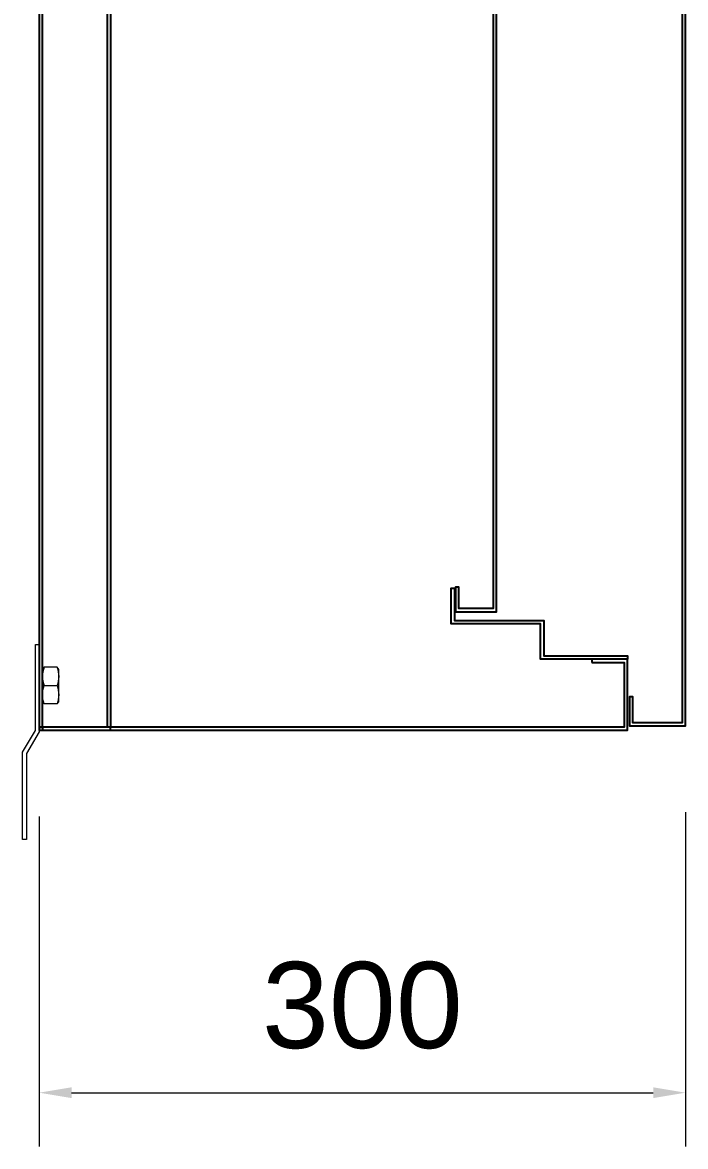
# Model space of a CAD drawing. Header units: millimetres. Extents: x 0 to 4548, y 0 to 3216.
# Drawn here: x 3257 to 3565, y 1514 to 2036 of the extents above; entities that cross this region are included whole.
import ezdxf

# ---------------------------------------------------------------- set-up
doc = ezdxf.new("R2010")
doc.units = ezdxf.units.MM
doc.layers.add('0 TĂNG CỨNG', color=7, linetype='Continuous', lineweight=15)
doc.layers.add('DIM', color=253, linetype='Continuous')
doc.styles.add('Arial', font='arial.ttf')
doc.dimstyles.new('Thiện Dim-40', dxfattribs={"dimtxt": 40, "dimasz": 15, "dimexe": 25, "dimexo": 40, "dimgap": 20, "dimtad": 1, "dimdec": 0, "dimtxsty": 'Arial', "dimcen": 15, "dimclrd": 5, "dimclre": 5, "dimclrt": 3, "dimazin": 3, "dimtfac": 1, "dimtdec": 0, "dimtmove": 0, "dimatfit": 3, "dimldrblk": 'OBLIQUE', "dimlwd": 9, "dimlwe": 9})

# ---------------------------------------------------------------- blocks, each defined once
blk = doc.blocks.new('eku10')
at = {"color": 5}
blk.add_line((53937.85, -17418.72), (53931.85, -17418.72), dxfattribs=at)
blk.add_lwpolyline([(53937.85, -17401.72), (53938.6, -17402.72), (53938.6, -17417.72), (53937.85, -17418.72, 0.176471), (53937.85, -17410.22, 0.176471), (53937.85, -17401.72), (53931.85, -17401.72), (53931.1, -17402.72), (53931.1, -17417.72), (53931.85, -17418.72, -0.176471), (53931.85, -17410.22), (53937.85, -17410.22)], format="xyb", dxfattribs=at)
blk.add_arc((53943.52, -17405.97), 12.42, 159.984, 200.016, dxfattribs=at)
blk = doc.blocks.new('EKU 10')
at = {"layer": '0 TĂNG CỨNG'}
blk.add_blockref('eku10', (-53934.85, 17418.72), dxfattribs=at)
blk = doc.blocks.new('*D5')
at = {"layer": 'Defpoints', "color": 0, "transparency": 16777216}
for p in [(3265.01, 1707.21), (3565.01, 1709.21), (3565.01, 1538.88)]:
    blk.add_point(p, dxfattribs=at)
at = {"layer": 'DIM', "color": 5, "lineweight": 9, "transparency": 16777216}
for p, q in [((3265.01, 1667.21), (3265.01, 1513.88)), ((3565.01, 1669.21), (3565.01, 1513.88)), ((3280.01, 1538.88), (3550.01, 1538.88))]:
    blk.add_line(p, q, dxfattribs=at)
at = {"layer": 'DIM', "color": 5, "transparency": 16777216}
for points in [[(3280.01, 1541.38), (3280.01, 1536.38), (3265.01, 1538.88)], [(3550.01, 1541.38), (3550.01, 1536.38), (3565.01, 1538.88)]]:
    blk.add_solid(points, dxfattribs=at)
at = {"layer": 'DIM', "color": 3, "transparency": 16777216, "insert": (3415.01, 1579.32), "char_height": 40, "attachment_point": 5, "style": 'Arial'}
blk.add_mtext('300', dxfattribs=at)
blk = doc.blocks.new('_Oblique')
at = {"color": 0, "linetype": 'ByBlock', "lineweight": -2}
blk.add_line((-0.5, -0.5), (0.5, 0.5), dxfattribs=at)

msp = doc.modelspace()

# ---------------------------------------------------------------- linework, layer by layer
at = {"color": 8}
for p, q in [((3296.51, 2505.71), (3296.51, 1708.71)), ((3298.01, 2505.71), (3298.01, 1708.71))]:
    msp.add_line(p, q, dxfattribs=at)
at = {"color": 7}
for points in [[(3540.51, 2493.71), (3540.51, 2505.71), (3563.51, 2505.71), (3563.51, 1710.71), (3540.51, 1710.71), (3540.51, 1722.71), (3539.01, 1722.71), (3539.01, 1709.21), (3565.01, 1709.21), (3565.01, 2507.21), (3539.01, 2507.21), (3539.01, 2493.71)], [(3521.51, 1738.71), (3536.51, 1738.71), (3536.51, 1708.71), (3266.51, 1708.71), (3266.51, 1707.21), (3298.01, 1707.21), (3298.01, 1708.71), (3296.51, 1708.71), (3296.51, 1708.71), (3265.01, 1708.71), (3265.01, 1707.21), (3538.01, 1707.21), (3538.01, 1740.21), (3521.51, 1740.21)]]:
    msp.add_lwpolyline(points, close=True, dxfattribs=at)
msp.add_lwpolyline([(3265.01, 1708.71), (3266.51, 1708.71), (3266.51, 2505.71), (3265.01, 2505.71)], close=True)
at = {"color": 6}
msp.add_lwpolyline([(3459.71, 2441.71), (3459.71, 2451.71), (3475.71, 2451.71), (3475.71, 1763.71), (3459.71, 1763.71), (3459.71, 1773.71), (3458.21, 1773.71), (3458.21, 1762.21), (3477.21, 1762.21), (3477.21, 2453.21), (3458.21, 2453.21), (3458.21, 2441.71)], close=True, dxfattribs=at)
at = {"color": 3}
msp.add_lwpolyline([(3538.01, 1740.21), (3497.71, 1740.21), (3497.71, 1756.71), (3456.21, 1756.71), (3456.21, 1773.21), (3457.71, 1773.21), (3457.71, 1758.21), (3499.21, 1758.21), (3499.21, 1741.71), (3538.01, 1741.71)], close=True, dxfattribs=at)
at = {"layer": '0 TĂNG CỨNG'}
msp.add_lwpolyline([(3259.01, 1656.46), (3257.21, 1656.46), (3257.21, 1697.09), (3263.21, 1707.09), (3263.21, 1747.09), (3265.01, 1747.09), (3265.01, 1706.46), (3259.01, 1696.46)], close=True, dxfattribs=at)

# ---------------------------------------------------------------- block references
at = {"xscale": -1, "rotation": 180}
msp.add_blockref('EKU 10', (3270.26, 1736.46), dxfattribs=at)

# ---------------------------------------------------------------- dimensions: what is measured, and where the dimension line sits
at = {"layer": 'DIM'}
dim = msp.add_linear_dim(base=(3565.01, 1538.88), p1=(3265.01, 1707.21), p2=(3565.01, 1709.21), dimstyle='Thiện Dim-40', dxfattribs=at)
dim.commit()
dim.dimension.update_dxf_attribs({"geometry": '*D5', "text_midpoint": (3415.01, 1579.32)})

doc.saveas('drawing.dxf')
